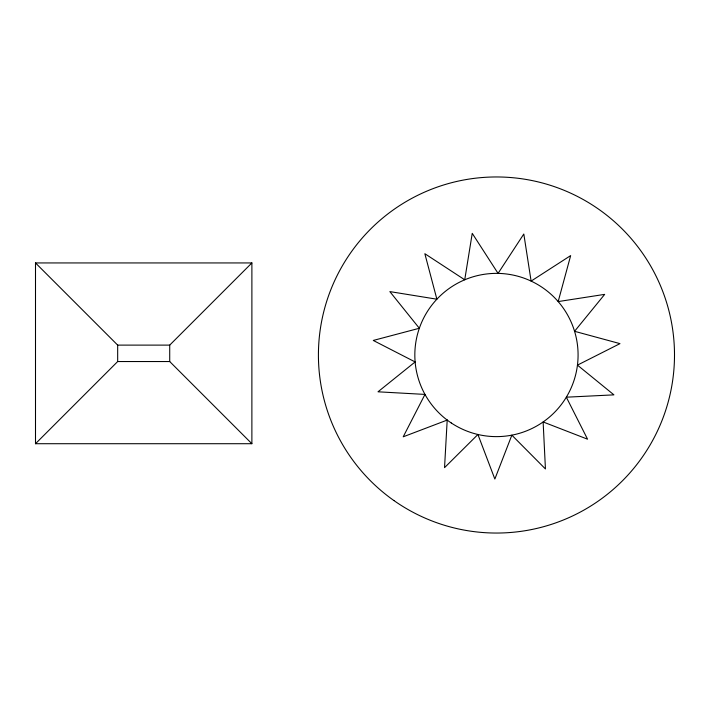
<?xml version="1.0" encoding="UTF-8"?>
<svg xmlns="http://www.w3.org/2000/svg" width="710" height="710" viewBox="0 0 710 710"><rect width="100%" height="100%" fill="white"/><g stroke="black" fill="none" stroke-linecap="round" stroke-linejoin="round"><path stroke-width="1.06" d="M35.5 443.714L117.674 361.541L169.717 361.541L251.881 443.714L251.89 262.94L35.5 262.94L35.5 443.714L251.89 443.714M35.5 262.94L117.674 345.113L169.717 345.113L251.881 262.94M169.717 345.113L169.717 361.541M117.674 345.113L117.674 361.541M447.193 420.08L444.54 467.659L477.919 434.493L494.852 479.037L511.857 435.159L545.44 468.964L543.132 421.962L587.56 439.188L566.332 397.192L613.928 394.858L577.452 365.126L619.981 343.631L574.567 331.304L604.68 294.366L558.175 301.581L570.663 255.591L531.115 281.098L523.811 234.007L498.065 273.394L472.239 233.341L464.73 279.793L424.846 253.71L436.881 299.203L389.843 291.597L419.335 328.26L373.265 340.445L415.128 361.94L377.995 391.805L424.979 394.414L403.209 436.81L447.193 420.08M393.943 500.568A178.041 178.041 0 0 0 673.781 371.002A178.041 178.041 0 0 0 421.651 193.44A178.041 178.041 0 0 0 393.943 500.568M451.311 423A81.623 81.623 0 0 0 577.922 360.094A81.623 81.623 0 0 0 460.142 281.897A81.623 81.623 0 0 0 451.311 423"/></g></svg>
